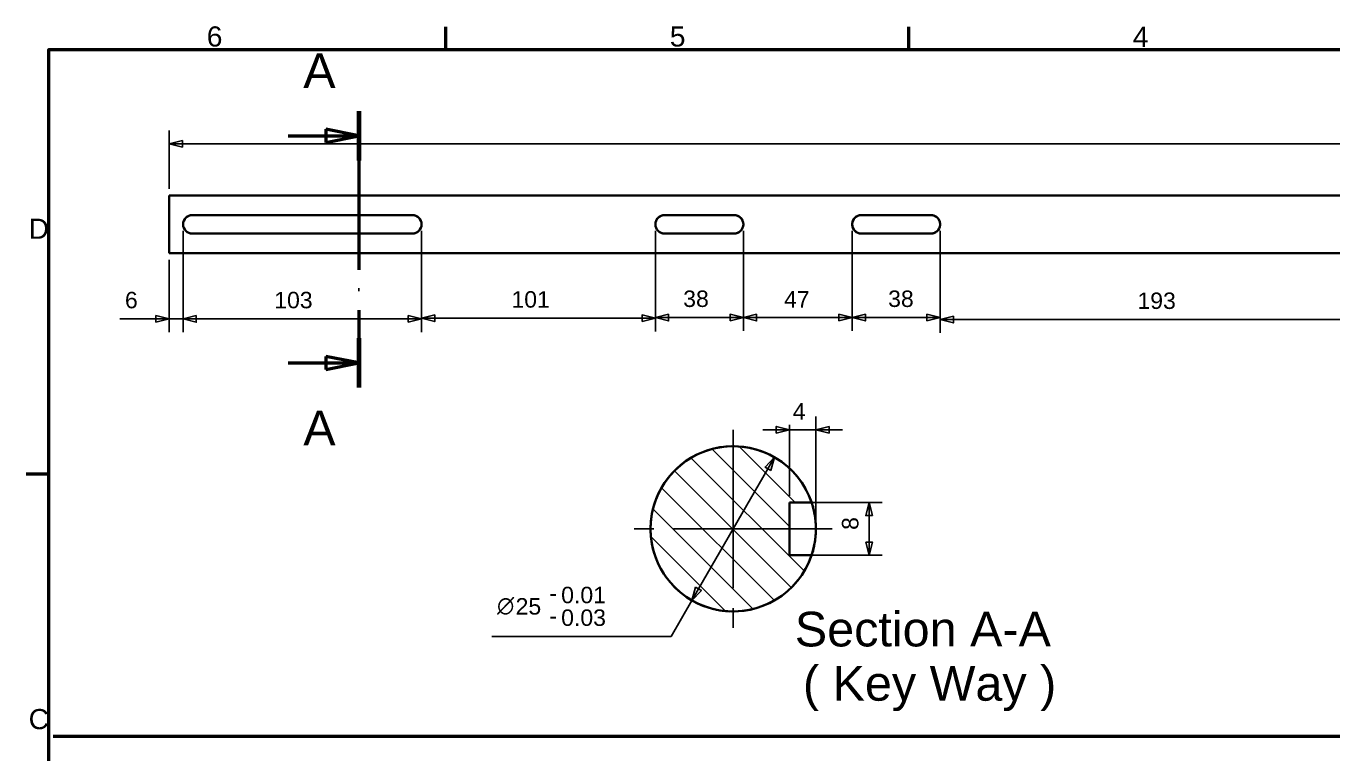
# Paper-space layout 'Bearing Sprt Plate' of a CAD drawing. Header units: millimetres. Extents: x 0 to 420, y 0 to 297.
# Drawn here: x 6.6 to 204.1, y 180.4 to 290.5 of the extents above; entities that cross this region are included whole.
import ezdxf

# ---------------------------------------------------------------- set-up
doc = ezdxf.new("R2010")
doc.units = ezdxf.units.MM
for name, pattern in [('ACAD_ISO02W100', [15, 12, -3]), ('ACAD_ISO04W100', [30, 24, -3, 0, -3]), ('ACAD_ISO08W100', [36, 24, -3, 6, -3]), ('ACAD_ISO09W100', [45, 24, -3, 6, -3, 6, -3])]:
    doc.linetypes.add(name, pattern=pattern)
for name, color, linetype, lineweight in [('2dTransBorder', 7, 'Continuous', 35), ('Center Mark', 7, 'ACAD_ISO08W100', 25), ('Dimensions', 5, 'Continuous', 25), ('Hatch', 7, 'Continuous', 25), ('Hidden Edges', 7, 'ACAD_ISO02W100', 35), ('Section View Lines', 7, 'ACAD_ISO09W100', 70), ('Sketch Lines', 7, 'Continuous', 25), ('Visible Edges', 7, 'Continuous', 50)]:
    doc.layers.add(name, color=color, linetype=linetype, lineweight=lineweight)
doc.layers.add('Title', color=7, linetype='Continuous')
doc.styles.add('Current-ISO', font='ARIAL.TTF')
doc.styles.add('Text Style11', font='ARIAL.TTF')
doc.styles.add('Text Style13', font='AIGDT___.TTF')
doc.styles.add('Text Style6', font='ARIAL.TTF')

# ---------------------------------------------------------------- blocks, each defined once
blk = doc.blocks.new('2dTransSymbol18')
at = {"color": 179}
for points in [[(26.18, 245.73), (28.18, 246.23), (26.18, 246.73), (26.18, 245.73)], [(32.28, 246.73), (30.28, 246.23), (32.28, 245.73), (32.28, 246.73)]]:
    blk.add_solid(points, dxfattribs=at)
at = {"layer": 'Dimensions', "color": 179, "linetype": 'Continuous', "lineweight": 25, "true_color": 0x262659}
for p, q in [((30.28, 259.54), (30.28, 244.23)), ((28.18, 255.17), (28.18, 244.23)), ((20.72, 246.23), (24.18, 246.23)), ((26.18, 246.23), (24.18, 246.23)), ((28.18, 246.23), (26.18, 246.73)), ((26.18, 246.73), (26.18, 245.73)), ((26.18, 246.23), (28.18, 246.23)), ((26.18, 245.73), (28.18, 246.23)), ((28.18, 246.23), (30.28, 246.23)), ((32.28, 246.73), (30.28, 246.23)), ((32.28, 246.23), (30.28, 246.23)), ((30.28, 246.23), (32.28, 245.73)), ((32.28, 245.73), (32.28, 246.73)), ((32.28, 246.23), (34.28, 246.23))]:
    blk.add_line(p, q, dxfattribs=at)
for points in [[(26.18, 245.73), (28.18, 246.23), (26.18, 246.73), (26.18, 245.73)], [(32.28, 246.73), (30.28, 246.23), (32.28, 245.73), (32.28, 246.73)]]:
    blk.add_lwpolyline(points, dxfattribs=at)
at = {"layer": 'Dimensions', "color": 18, "linetype": 'Continuous', "lineweight": 25, "true_color": 0x000000, "insert": (21.49, 247.8), "char_height": 2.49, "attachment_point": 7, "style": 'Text Style6'}
blk.add_mtext('6', dxfattribs=at)
blk = doc.blocks.new('2dTransSymbol19')
at = {"color": 179}
for points in [[(32.28, 246.73), (30.28, 246.23), (32.28, 245.73), (32.28, 246.73)], [(64.33, 245.73), (66.33, 246.23), (64.33, 246.73), (64.33, 245.73)]]:
    blk.add_solid(points, dxfattribs=at)
at = {"layer": 'Dimensions', "color": 179, "linetype": 'Continuous', "lineweight": 25, "true_color": 0x262659}
for p, q in [((30.28, 259.54), (30.28, 244.23)), ((66.33, 259.54), (66.33, 244.23)), ((32.28, 246.73), (30.28, 246.23)), ((32.28, 246.23), (30.28, 246.23)), ((30.28, 246.23), (32.28, 245.73)), ((32.28, 245.73), (32.28, 246.73)), ((32.28, 246.23), (64.33, 246.23)), ((66.33, 246.23), (64.33, 246.73)), ((64.33, 246.73), (64.33, 245.73)), ((64.33, 246.23), (66.33, 246.23)), ((64.33, 245.73), (66.33, 246.23))]:
    blk.add_line(p, q, dxfattribs=at)
for points in [[(32.28, 246.73), (30.28, 246.23), (32.28, 245.73), (32.28, 246.73)], [(64.33, 245.73), (66.33, 246.23), (64.33, 246.73), (64.33, 245.73)]]:
    blk.add_lwpolyline(points, dxfattribs=at)
at = {"layer": 'Dimensions', "linetype": 'Continuous', "lineweight": 25, "insert": (44.06, 247.8), "char_height": 2.489, "attachment_point": 7, "style": 'Text Style6'}
blk.add_mtext('103', dxfattribs=at)
blk = doc.blocks.new('2dTransSymbol20')
at = {"color": 179}
for points in [[(68.33, 246.83), (66.33, 246.33), (68.33, 245.83), (68.33, 246.83)], [(99.68, 245.83), (101.68, 246.33), (99.68, 246.83), (99.68, 245.83)]]:
    blk.add_solid(points, dxfattribs=at)
at = {"layer": 'Dimensions', "color": 179, "linetype": 'Continuous', "lineweight": 25, "true_color": 0x262659}
for p, q in [((66.33, 259.54), (66.33, 244.33)), ((101.68, 259.54), (101.68, 244.33)), ((68.33, 246.83), (66.33, 246.33)), ((68.33, 246.33), (66.33, 246.33)), ((66.33, 246.33), (68.33, 245.83)), ((68.33, 245.83), (68.33, 246.83)), ((68.33, 246.33), (99.68, 246.33)), ((101.68, 246.33), (99.68, 246.83)), ((99.68, 246.83), (99.68, 245.83)), ((99.68, 246.33), (101.68, 246.33)), ((99.68, 245.83), (101.68, 246.33))]:
    blk.add_line(p, q, dxfattribs=at)
for points in [[(68.33, 246.83), (66.33, 246.33), (68.33, 245.83), (68.33, 246.83)], [(99.68, 245.83), (101.68, 246.33), (99.68, 246.83), (99.68, 245.83)]]:
    blk.add_lwpolyline(points, dxfattribs=at)
at = {"layer": 'Dimensions', "color": 18, "linetype": 'Continuous', "lineweight": 25, "true_color": 0x000000, "insert": (79.92, 247.9), "char_height": 2.489, "attachment_point": 7, "style": 'Text Style6'}
blk.add_mtext('101', dxfattribs=at)
blk = doc.blocks.new('2dTransSymbol21')
at = {"color": 179}
for points in [[(103.68, 246.93), (101.68, 246.43), (103.68, 245.93), (103.68, 246.93)], [(112.98, 245.93), (114.98, 246.43), (112.98, 246.93), (112.98, 245.93)]]:
    blk.add_solid(points, dxfattribs=at)
at = {"layer": 'Dimensions', "color": 179, "linetype": 'Continuous', "lineweight": 25, "true_color": 0x262659}
for p, q in [((101.68, 259.54), (101.68, 244.43)), ((114.98, 259.54), (114.98, 244.43)), ((103.68, 246.93), (101.68, 246.43)), ((103.68, 246.43), (101.68, 246.43)), ((101.68, 246.43), (103.68, 245.93)), ((103.68, 245.93), (103.68, 246.93)), ((103.68, 246.43), (112.98, 246.43)), ((114.98, 246.43), (112.98, 246.93)), ((112.98, 246.93), (112.98, 245.93)), ((112.98, 246.43), (114.98, 246.43)), ((112.98, 245.93), (114.98, 246.43))]:
    blk.add_line(p, q, dxfattribs=at)
for points in [[(103.68, 246.93), (101.68, 246.43), (103.68, 245.93), (103.68, 246.93)], [(112.98, 245.93), (114.98, 246.43), (112.98, 246.93), (112.98, 245.93)]]:
    blk.add_lwpolyline(points, dxfattribs=at)
at = {"layer": 'Dimensions', "color": 18, "linetype": 'Continuous', "lineweight": 25, "true_color": 0x010000, "insert": (105.89, 248), "char_height": 2.489, "attachment_point": 7, "style": 'Text Style6'}
blk.add_mtext('38', dxfattribs=at)
blk = doc.blocks.new('2dTransSymbol22')
at = {"color": 179}
for points in [[(116.98, 246.93), (114.98, 246.43), (116.98, 245.93), (116.98, 246.93)], [(129.43, 245.93), (131.43, 246.43), (129.43, 246.93), (129.43, 245.93)]]:
    blk.add_solid(points, dxfattribs=at)
at = {"layer": 'Dimensions', "color": 179, "linetype": 'Continuous', "lineweight": 25, "true_color": 0x262659}
for p, q in [((114.98, 259.54), (114.98, 244.43)), ((131.43, 259.54), (131.43, 244.43)), ((116.98, 246.93), (114.98, 246.43)), ((116.98, 246.43), (114.98, 246.43)), ((114.98, 246.43), (116.98, 245.93)), ((116.98, 245.93), (116.98, 246.93)), ((116.98, 246.43), (129.43, 246.43)), ((131.43, 246.43), (129.43, 246.93)), ((129.43, 246.93), (129.43, 245.93)), ((129.43, 246.43), (131.43, 246.43)), ((129.43, 245.93), (131.43, 246.43))]:
    blk.add_line(p, q, dxfattribs=at)
for points in [[(116.98, 246.93), (114.98, 246.43), (116.98, 245.93), (116.98, 246.93)], [(129.43, 245.93), (131.43, 246.43), (129.43, 246.93), (129.43, 245.93)]]:
    blk.add_lwpolyline(points, dxfattribs=at)
at = {"layer": 'Dimensions', "color": 18, "linetype": 'Continuous', "lineweight": 25, "true_color": 0x000000, "insert": (121.13, 247.95), "char_height": 2.489, "attachment_point": 7, "style": 'Text Style6'}
blk.add_mtext('47', dxfattribs=at)
blk = doc.blocks.new('2dTransSymbol23')
at = {"color": 179}
for points in [[(133.43, 246.93), (131.43, 246.43), (133.43, 245.93), (133.43, 246.93)], [(142.73, 245.93), (144.73, 246.43), (142.73, 246.93), (142.73, 245.93)]]:
    blk.add_solid(points, dxfattribs=at)
at = {"layer": 'Dimensions', "color": 179, "linetype": 'Continuous', "lineweight": 25, "true_color": 0x262659}
for p, q in [((131.43, 259.54), (131.43, 244.43)), ((144.73, 259.54), (144.73, 244.43)), ((133.43, 246.93), (131.43, 246.43)), ((133.43, 246.43), (131.43, 246.43)), ((131.43, 246.43), (133.43, 245.93)), ((133.43, 245.93), (133.43, 246.93)), ((133.43, 246.43), (142.73, 246.43)), ((144.73, 246.43), (142.73, 246.93)), ((142.73, 246.93), (142.73, 245.93)), ((142.73, 246.43), (144.73, 246.43)), ((142.73, 245.93), (144.73, 246.43))]:
    blk.add_line(p, q, dxfattribs=at)
for points in [[(133.43, 246.93), (131.43, 246.43), (133.43, 245.93), (133.43, 246.93)], [(142.73, 245.93), (144.73, 246.43), (142.73, 246.93), (142.73, 245.93)]]:
    blk.add_lwpolyline(points, dxfattribs=at)
at = {"layer": 'Dimensions', "color": 18, "linetype": 'Continuous', "lineweight": 25, "true_color": 0x000000, "insert": (136.87, 248), "char_height": 2.489, "attachment_point": 7, "style": 'Text Style6'}
blk.add_mtext('38', dxfattribs=at)
blk = doc.blocks.new('2dTransSymbol24')
at = {"color": 179}
for points in [[(146.73, 246.63), (144.73, 246.13), (146.73, 245.63), (146.73, 246.63)], [(210.28, 245.63), (212.28, 246.13), (210.28, 246.63), (210.28, 245.63)]]:
    blk.add_solid(points, dxfattribs=at)
at = {"layer": 'Dimensions', "color": 179, "linetype": 'Continuous', "lineweight": 25, "true_color": 0x262659}
for p, q in [((144.73, 259.54), (144.73, 244.13)), ((212.28, 259.54), (212.28, 244.13)), ((146.73, 246.63), (144.73, 246.13)), ((146.73, 246.13), (144.73, 246.13)), ((144.73, 246.13), (146.73, 245.63)), ((146.73, 245.63), (146.73, 246.63)), ((146.73, 246.13), (210.28, 246.13)), ((212.28, 246.13), (210.28, 246.63)), ((210.28, 246.63), (210.28, 245.63)), ((210.28, 246.13), (212.28, 246.13)), ((210.28, 245.63), (212.28, 246.13))]:
    blk.add_line(p, q, dxfattribs=at)
for points in [[(146.73, 246.63), (144.73, 246.13), (146.73, 245.63), (146.73, 246.63)], [(210.28, 245.63), (212.28, 246.13), (210.28, 246.63), (210.28, 245.63)]]:
    blk.add_lwpolyline(points, dxfattribs=at)
at = {"layer": 'Dimensions', "linetype": 'Continuous', "lineweight": 25, "insert": (174.56, 247.7), "char_height": 2.489, "attachment_point": 7, "style": 'Text Style6'}
blk.add_mtext('193', dxfattribs=at)
blk = doc.blocks.new('2dTransSection0')
at = {"color": 179}
for points in [[(51.86, 272.94), (56.86, 273.94), (51.86, 274.94), (51.86, 272.94)], [(51.86, 238.56), (56.86, 239.56), (51.86, 240.56), (51.86, 238.56)]]:
    blk.add_solid(points, dxfattribs=at)
at = {"layer": 'Section View Lines', "color": 179, "linetype": 'ACAD_ISO04W100', "lineweight": 50, "true_color": 0x262659}
for p, q in [((56.86, 277.67), (56.86, 235.83)), ((56.86, 273.94), (51.86, 274.94)), ((51.86, 274.94), (51.86, 272.94)), ((46.19, 273.94), (51.86, 273.94)), ((51.86, 273.94), (56.86, 273.94)), ((51.86, 272.94), (56.86, 273.94)), ((46.19, 239.56), (51.86, 239.56)), ((56.86, 239.56), (51.86, 240.56)), ((51.86, 240.56), (51.86, 238.56)), ((51.86, 239.56), (56.86, 239.56)), ((51.86, 238.56), (56.86, 239.56))]:
    blk.add_line(p, q, dxfattribs=at)
at = {"layer": 'Section View Lines', "color": 179, "linetype": 'ACAD_ISO04W100', "lineweight": 100, "true_color": 0x262659}
for p, q in [((56.86, 277.67), (56.86, 270.21)), ((56.86, 243.29), (56.86, 235.83))]:
    blk.add_line(p, q, dxfattribs=at)
at = {"layer": 'Section View Lines', "color": 179, "linetype": 'ACAD_ISO04W100', "lineweight": 50, "true_color": 0x262659}
for points in [[(51.86, 272.94), (56.86, 273.94), (51.86, 274.94), (51.86, 272.94)], [(51.86, 238.56), (56.86, 239.56), (51.86, 240.56), (51.86, 238.56)]]:
    blk.add_lwpolyline(points, dxfattribs=at)
at = {"layer": 'Section View Lines', "linetype": 'ACAD_ISO04W100', "lineweight": 50, "char_height": 5.25, "attachment_point": 7, "style": 'Text Style11'}
for insert in [(48.45, 281.17), (48.45, 227.08)]:
    blk.add_mtext('A', dxfattribs=dict(at, insert=insert))
blk = doc.blocks.new('2dTransSymbol33')
at = {"color": 179}
blk.add_solid([(30.18, 273.24), (28.18, 272.74), (30.18, 272.24), (30.18, 273.24)], dxfattribs=at)
at = {"layer": 'Dimensions', "color": 179, "linetype": 'Continuous', "lineweight": 25, "true_color": 0x262659}
for p, q in [((28.18, 265.92), (28.18, 274.74)), ((30.18, 273.24), (28.18, 272.74)), ((30.18, 272.74), (28.18, 272.74)), ((28.18, 272.74), (30.18, 272.24)), ((30.18, 272.24), (30.18, 273.24)), ((390.18, 272.74), (30.18, 272.74))]:
    blk.add_line(p, q, dxfattribs=at)
blk.add_lwpolyline([(30.18, 273.24), (28.18, 272.74), (30.18, 272.24), (30.18, 273.24)], dxfattribs=at)
blk = doc.blocks.new('2dTransSymbol34')
at = {"color": 179}
for points in [[(119.95, 228.96), (121.95, 229.46), (119.95, 229.96), (119.95, 228.96)], [(127.95, 229.96), (125.95, 229.46), (127.95, 228.96), (127.95, 229.96)]]:
    blk.add_solid(points, dxfattribs=at)
at = {"layer": 'Dimensions', "color": 179, "linetype": 'Continuous', "lineweight": 25, "true_color": 0x262659}
for p, q in [((125.95, 215.46), (125.95, 231.46)), ((119.95, 229.46), (117.95, 229.46)), ((121.95, 229.46), (119.95, 229.96)), ((119.95, 229.96), (119.95, 228.96)), ((119.95, 229.46), (121.95, 229.46)), ((119.95, 228.96), (121.95, 229.46)), ((121.95, 219.46), (121.95, 230.22)), ((125.95, 229.46), (121.95, 229.46)), ((127.95, 229.96), (125.95, 229.46)), ((127.95, 229.46), (125.95, 229.46)), ((125.95, 229.46), (127.95, 228.96)), ((127.95, 228.96), (127.95, 229.96)), ((127.95, 229.46), (129.95, 229.46))]:
    blk.add_line(p, q, dxfattribs=at)
for points in [[(119.95, 228.96), (121.95, 229.46), (119.95, 229.96), (119.95, 228.96)], [(127.95, 229.96), (125.95, 229.46), (127.95, 228.96), (127.95, 229.96)]]:
    blk.add_lwpolyline(points, dxfattribs=at)
at = {"layer": 'Dimensions', "linetype": 'Continuous', "lineweight": 25, "insert": (122.45, 230.99), "char_height": 2.49, "attachment_point": 7, "style": 'Text Style6'}
blk.add_mtext('4', dxfattribs=at)
blk = doc.blocks.new('2dTransSymbol35')
at = {"color": 179}
for points in [[(134.48, 216.46), (133.98, 218.46), (133.48, 216.46), (134.48, 216.46)], [(133.48, 212.46), (133.98, 210.46), (134.48, 212.46), (133.48, 212.46)]]:
    blk.add_solid(points, dxfattribs=at)
at = {"layer": 'Dimensions', "color": 179, "linetype": 'Continuous', "lineweight": 25, "true_color": 0x262659}
for p, q in [((122.95, 218.46), (135.98, 218.46)), ((133.98, 218.46), (133.48, 216.46)), ((133.98, 216.46), (133.98, 218.46)), ((134.48, 216.46), (133.98, 218.46)), ((133.48, 216.46), (134.48, 216.46)), ((133.98, 212.46), (133.98, 216.46)), ((133.48, 212.46), (133.98, 210.46)), ((134.48, 212.46), (133.48, 212.46)), ((133.98, 212.46), (133.98, 210.46)), ((133.98, 210.46), (134.48, 212.46)), ((122.95, 210.46), (135.98, 210.46))]:
    blk.add_line(p, q, dxfattribs=at)
for points in [[(134.48, 216.46), (133.98, 218.46), (133.48, 216.46), (134.48, 216.46)], [(133.48, 212.46), (133.98, 210.46), (134.48, 212.46), (133.48, 212.46)]]:
    blk.add_lwpolyline(points, dxfattribs=at)
at = {"layer": 'Dimensions', "linetype": 'Continuous', "lineweight": 25, "insert": (132.41, 214.3), "char_height": 2.49, "attachment_point": 7, "rotation": 90, "style": 'Text Style6'}
blk.add_mtext('8', dxfattribs=at)
blk = doc.blocks.new('2dTransSymbol36')
at = {"color": 179}
for points in [[(119.14, 223.3), (119.7, 225.29), (118.27, 223.8), (119.14, 223.3)], [(107.77, 205.62), (107.2, 203.64), (108.64, 205.12), (107.77, 205.62)]]:
    blk.add_solid(points, dxfattribs=at)
at = {"layer": 'Dimensions', "color": 179, "linetype": 'Continuous', "lineweight": 25, "true_color": 0x262659}
for p, q in [((119.7, 225.29), (118.27, 223.8)), ((118.7, 223.55), (119.7, 225.29)), ((119.14, 223.3), (119.7, 225.29)), ((108.2, 205.37), (118.7, 223.55)), ((118.27, 223.8), (119.14, 223.3)), ((107.77, 205.62), (107.2, 203.64)), ((108.64, 205.12), (107.77, 205.62)), ((107.2, 203.64), (104.05, 198.17)), ((108.2, 205.37), (107.2, 203.64)), ((107.2, 203.64), (108.64, 205.12)), ((104.05, 198.17), (76.98, 198.17))]:
    blk.add_line(p, q, dxfattribs=at)
for points in [[(119.14, 223.3), (119.7, 225.29), (118.27, 223.8), (119.14, 223.3)], [(107.77, 205.62), (107.2, 203.64), (108.64, 205.12), (107.77, 205.62)]]:
    blk.add_lwpolyline(points, dxfattribs=at)
at = {"layer": 'Dimensions', "color": 18, "linetype": 'Continuous', "lineweight": 50, "true_color": 0x000000, "insert": (87.44, 203.17), "char_height": 2.489, "attachment_point": 7, "style": 'Text Style6'}
blk.add_mtext('0.01', dxfattribs=at)
at = {"layer": 'Dimensions', "linetype": 'Continuous', "lineweight": 25, "attachment_point": 7}
for s, insert, char_height, style in [('n', (77.75, 201.45), 2.5, 'Text Style13'), ('25', (80.55, 201.45), 2.489, 'Text Style6')]:
    blk.add_mtext(s, dxfattribs=dict(at, insert=insert, char_height=char_height, style=style))
at = {"layer": 'Dimensions', "linetype": 'Continuous', "lineweight": 50, "char_height": 2.49, "attachment_point": 7, "style": 'Text Style6'}
for insert in [(85.66, 203.49), (85.66, 200.06)]:
    blk.add_mtext('-', dxfattribs=dict(at, insert=insert))
at = {"layer": 'Dimensions', "color": 18, "linetype": 'Continuous', "lineweight": 50, "true_color": 0x020000, "insert": (87.44, 199.74), "char_height": 2.489, "attachment_point": 7, "style": 'Text Style6'}
blk.add_mtext('0.03', dxfattribs=at)
blk = doc.blocks.new('2dCenterMark7')
at = {"layer": 'Center Mark', "lineweight": 25}
for p, q in [((113.45, 229.46), (113.45, 199.46)), ((128.43, 214.46), (98.45, 214.46))]:
    blk.add_line(p, q, dxfattribs=at)
blk = doc.blocks.new('Default Border')
at = {"layer": '2dTransBorder', "color": 179, "linetype": 'Continuous', "lineweight": 50, "true_color": 0x262659}
for points in [[(70, 287), (70, 290.45)], [(140, 287), (140, 290.45)], [(10, 10), (10, 287), (410, 287), (410, 10), (10, 10)], [(10, 222.75), (6.55, 222.75)]]:
    blk.add_lwpolyline(points, dxfattribs=at)
at = {"layer": '2dTransBorder', "color": 179, "lineweight": 211, "char_height": 3.05, "attachment_point": 7, "style": 'Current-ISO'}
for s, insert in [('6', (33.86, 287.4)), ('5', (103.86, 287.4)), ('4', (173.86, 287.4)), ('D', (6.93, 258.35)), ('C', (6.93, 184.1))]:
    blk.add_mtext(s, dxfattribs=dict(at, insert=insert))
blk = doc.blocks.new('Title')
at = {"layer": '2dTransBorder'}
blk.add_blockref('Default Border', (-10, -10), dxfattribs=at)

psp = doc.layouts.new('Bearing Sprt Plate')

# ---------------------------------------------------------------- hatches: boundary and pattern name
at = {"layer": 'Hatch', "linetype": 'Continuous', "lineweight": 9, "true_color": 0x1e1e47}
h = psp.add_hatch(dxfattribs=at)
h.set_pattern_fill('ANSI31', color=179, scale=25.4, angle=-90, style=0)
h.set_pattern_definition([(315, (0, 0), (2.245064, 2.245064), [])])
h.paths.add_polyline_path([(125.3, 210.46), (121.95, 210.46), (121.95, 218.46), (125.3, 218.46), (123.49, 221.91), (120.71, 224.64), (117.22, 226.38), (113.37, 226.96), (109.53, 226.33), (106.07, 224.55), (103.32, 221.78), (101.56, 218.31), (100.95, 214.46), (101.56, 210.61), (103.32, 207.14), (106.07, 204.38), (109.53, 202.59), (113.37, 201.96), (117.22, 202.54), (120.71, 204.28), (123.49, 207.01)])

# ---------------------------------------------------------------- linework, layer by layer
at = {"layer": 'Hidden Edges', "color": 179, "linetype": 'ACAD_ISO02W100', "lineweight": 18, "true_color": 0x262659}
psp.add_arc((143.33, 260.54), 1.4, 12.8248, 15.6807, dxfattribs=at)
at = {"layer": 'Sketch Lines', "linetype": 'Continuous', "lineweight": 50}
psp.add_line((10.66, 183.07), (410.16, 183.07), dxfattribs=at)
at = {"layer": 'Visible Edges', "color": 179, "linetype": 'Continuous', "lineweight": 35, "true_color": 0x262659}
for p, q in [((28.18, 256.17), (28.18, 264.92)), ((392.18, 264.92), (28.18, 264.92)), ((31.68, 261.94), (64.93, 261.94)), ((64.93, 261.94), (31.68, 261.94)), ((103.08, 261.94), (113.58, 261.94)), ((113.58, 261.94), (103.08, 261.94)), ((132.83, 261.94), (143.33, 261.94)), ((143.33, 261.94), (132.83, 261.94)), ((64.93, 259.14), (31.68, 259.14)), ((31.68, 259.14), (64.93, 259.14)), ((113.58, 259.14), (103.08, 259.14)), ((103.08, 259.14), (113.58, 259.14)), ((143.33, 259.14), (132.83, 259.14)), ((132.83, 259.14), (143.33, 259.14)), ((28.18, 256.17), (392.18, 256.17)), ((121.95, 210.46), (121.95, 218.46)), ((121.95, 218.46), (125.3, 218.46)), ((121.95, 210.46), (121.95, 218.46)), ((125.3, 218.46), (121.95, 218.46)), ((125.3, 210.46), (121.95, 210.46)), ((125.3, 210.46), (121.95, 210.46))]:
    psp.add_line(p, q, dxfattribs=at)
for points in [[(30.28, 260.54), (30.28, 260.63), (30.29, 260.72), (30.31, 260.81), (30.33, 260.91), (30.35, 260.99), (30.39, 261.08), (30.43, 261.17), (30.47, 261.25), (30.52, 261.33), (30.57, 261.4), (30.63, 261.47), (30.69, 261.53), (30.76, 261.59), (30.82, 261.65), (30.9, 261.7), (30.98, 261.75), (31.06, 261.8), (31.14, 261.84), (31.23, 261.87), (31.32, 261.9), (31.41, 261.92), (31.5, 261.93), (31.59, 261.94), (31.68, 261.94)], [(64.93, 261.94), (65.02, 261.94), (65.11, 261.93), (65.2, 261.92), (65.29, 261.9), (65.38, 261.87), (65.47, 261.84), (65.55, 261.8), (65.63, 261.75), (65.71, 261.7), (65.79, 261.65), (65.86, 261.59), (65.92, 261.53), (65.98, 261.47), (66.04, 261.4), (66.09, 261.33), (66.14, 261.25), (66.18, 261.17), (66.22, 261.08), (66.26, 260.99), (66.28, 260.91), (66.3, 260.81), (66.32, 260.72), (66.33, 260.63), (66.33, 260.54)], [(101.68, 260.54), (101.68, 260.63), (101.69, 260.72), (101.71, 260.81), (101.73, 260.91), (101.75, 260.99), (101.79, 261.08), (101.83, 261.17), (101.87, 261.25), (101.92, 261.33), (101.97, 261.4), (102.03, 261.47), (102.09, 261.53), (102.16, 261.59), (102.22, 261.65), (102.3, 261.7), (102.38, 261.75), (102.46, 261.8), (102.54, 261.84), (102.63, 261.87), (102.72, 261.9), (102.81, 261.92), (102.9, 261.93), (102.99, 261.94), (103.08, 261.94)], [(113.58, 261.94), (113.67, 261.94), (113.76, 261.93), (113.85, 261.92), (113.94, 261.9), (114.03, 261.87), (114.12, 261.84), (114.2, 261.8), (114.28, 261.75), (114.36, 261.7), (114.44, 261.65), (114.51, 261.59), (114.57, 261.53), (114.63, 261.47), (114.69, 261.4), (114.74, 261.33), (114.79, 261.25), (114.83, 261.17), (114.87, 261.08), (114.91, 260.99), (114.93, 260.91), (114.95, 260.81), (114.97, 260.72), (114.98, 260.63), (114.98, 260.54)], [(131.43, 260.54), (131.43, 260.63), (131.44, 260.72), (131.46, 260.81), (131.48, 260.91), (131.5, 260.99), (131.54, 261.08), (131.58, 261.17), (131.62, 261.25), (131.67, 261.33), (131.72, 261.4), (131.78, 261.47), (131.84, 261.53), (131.91, 261.59), (131.97, 261.65), (132.05, 261.7), (132.13, 261.75), (132.21, 261.8), (132.29, 261.84), (132.38, 261.87), (132.47, 261.9), (132.56, 261.92), (132.65, 261.93), (132.74, 261.94), (132.83, 261.94)], [(143.33, 261.94), (143.42, 261.94), (143.51, 261.93), (143.6, 261.92), (143.69, 261.9), (143.78, 261.87), (143.87, 261.84), (143.95, 261.8), (144.03, 261.75), (144.11, 261.7), (144.19, 261.65), (144.26, 261.59), (144.32, 261.53), (144.38, 261.47), (144.44, 261.4), (144.49, 261.33), (144.54, 261.25), (144.58, 261.17), (144.62, 261.08), (144.66, 260.99), (144.68, 260.91), (144.7, 260.81), (144.72, 260.72), (144.73, 260.63), (144.73, 260.54)], [(31.68, 259.14), (31.59, 259.15), (31.5, 259.16), (31.41, 259.17), (31.32, 259.19), (31.23, 259.22), (31.14, 259.25), (31.06, 259.29), (30.98, 259.33), (30.9, 259.38), (30.82, 259.44), (30.76, 259.49), (30.69, 259.55), (30.63, 259.62), (30.57, 259.69), (30.52, 259.76), (30.47, 259.84), (30.43, 259.92), (30.39, 260.01), (30.35, 260.09), (30.33, 260.18), (30.31, 260.27), (30.29, 260.36), (30.28, 260.45), (30.28, 260.54)], [(66.33, 260.54), (66.33, 260.45), (66.32, 260.36), (66.3, 260.27), (66.28, 260.18), (66.26, 260.09), (66.22, 260.01), (66.18, 259.92), (66.14, 259.84), (66.09, 259.76), (66.04, 259.69), (65.98, 259.62), (65.92, 259.55), (65.86, 259.49), (65.79, 259.44), (65.71, 259.38), (65.63, 259.33), (65.55, 259.29), (65.47, 259.25), (65.38, 259.22), (65.29, 259.19), (65.2, 259.17), (65.11, 259.16), (65.02, 259.15), (64.93, 259.14)], [(103.08, 259.14), (102.99, 259.15), (102.9, 259.16), (102.81, 259.17), (102.72, 259.19), (102.63, 259.22), (102.54, 259.25), (102.46, 259.29), (102.38, 259.33), (102.3, 259.38), (102.22, 259.44), (102.16, 259.49), (102.09, 259.55), (102.03, 259.62), (101.97, 259.69), (101.92, 259.76), (101.87, 259.84), (101.83, 259.92), (101.79, 260.01), (101.75, 260.09), (101.73, 260.18), (101.71, 260.27), (101.69, 260.36), (101.68, 260.45), (101.68, 260.54)], [(114.98, 260.54), (114.98, 260.45), (114.97, 260.36), (114.95, 260.27), (114.93, 260.18), (114.91, 260.09), (114.87, 260.01), (114.83, 259.92), (114.79, 259.84), (114.74, 259.76), (114.69, 259.69), (114.63, 259.62), (114.57, 259.55), (114.51, 259.49), (114.44, 259.44), (114.36, 259.38), (114.28, 259.33), (114.2, 259.29), (114.12, 259.25), (114.03, 259.22), (113.94, 259.19), (113.85, 259.17), (113.76, 259.16), (113.67, 259.15), (113.58, 259.14)], [(132.83, 259.14), (132.74, 259.15), (132.65, 259.16), (132.56, 259.17), (132.47, 259.19), (132.38, 259.22), (132.29, 259.25), (132.21, 259.29), (132.13, 259.33), (132.05, 259.38), (131.97, 259.44), (131.91, 259.49), (131.84, 259.55), (131.78, 259.62), (131.72, 259.69), (131.67, 259.76), (131.62, 259.84), (131.58, 259.92), (131.54, 260.01), (131.5, 260.09), (131.48, 260.18), (131.46, 260.27), (131.44, 260.36), (131.43, 260.45), (131.43, 260.54)], [(144.73, 260.54), (144.73, 260.45), (144.72, 260.36), (144.7, 260.27), (144.68, 260.18), (144.66, 260.09), (144.62, 260.01), (144.58, 259.92), (144.54, 259.84), (144.49, 259.76), (144.44, 259.69), (144.38, 259.62), (144.32, 259.55), (144.26, 259.49), (144.19, 259.44), (144.11, 259.38), (144.03, 259.33), (143.95, 259.29), (143.87, 259.25), (143.78, 259.22), (143.69, 259.19), (143.6, 259.17), (143.51, 259.16), (143.42, 259.15), (143.33, 259.14)], [(125.3, 218.46), (125.3, 218.45), (125.31, 218.43), (125.32, 218.38), (125.34, 218.33), (125.37, 218.25), (125.4, 218.15), (125.43, 218.04), (125.47, 217.92), (125.51, 217.78), (125.55, 217.63), (125.59, 217.46), (125.63, 217.29), (125.67, 217.11), (125.71, 216.91), (125.75, 216.7), (125.79, 216.47), (125.83, 216.24), (125.86, 216), (125.89, 215.75), (125.91, 215.49), (125.93, 215.23), (125.94, 214.97), (125.95, 214.72), (125.95, 214.46)], [(125.3, 218.46), (125.3, 218.45), (125.31, 218.43), (125.32, 218.38), (125.34, 218.33), (125.37, 218.25), (125.4, 218.15), (125.43, 218.04), (125.47, 217.92), (125.51, 217.78), (125.55, 217.63), (125.59, 217.46), (125.63, 217.29), (125.67, 217.11), (125.71, 216.91), (125.75, 216.7), (125.79, 216.47), (125.83, 216.24), (125.86, 216), (125.89, 215.75), (125.91, 215.49), (125.93, 215.23), (125.94, 214.97), (125.95, 214.72), (125.95, 214.46)], [(125.95, 214.46), (125.95, 214.72), (125.94, 214.97), (125.93, 215.23), (125.91, 215.49), (125.89, 215.75), (125.86, 216), (125.83, 216.24), (125.79, 216.47), (125.75, 216.7), (125.71, 216.91), (125.67, 217.11), (125.63, 217.29), (125.59, 217.46), (125.55, 217.63), (125.51, 217.78), (125.47, 217.92), (125.43, 218.04), (125.4, 218.15), (125.37, 218.25), (125.34, 218.33), (125.32, 218.38), (125.31, 218.43), (125.3, 218.45), (125.3, 218.46)], [(125.3, 218.46), (125.3, 218.45), (125.31, 218.43), (125.32, 218.38), (125.34, 218.33), (125.37, 218.25), (125.4, 218.15), (125.43, 218.04), (125.47, 217.92), (125.51, 217.78), (125.55, 217.63), (125.59, 217.46), (125.63, 217.29), (125.67, 217.11), (125.71, 216.91), (125.75, 216.7), (125.79, 216.47), (125.83, 216.24), (125.86, 216), (125.89, 215.75), (125.91, 215.49), (125.93, 215.23), (125.94, 214.97), (125.95, 214.72), (125.95, 214.46)], [(125.95, 214.46), (125.95, 214.72), (125.94, 214.97), (125.93, 215.23), (125.91, 215.49), (125.89, 215.75), (125.86, 216), (125.83, 216.24), (125.79, 216.47), (125.75, 216.7), (125.71, 216.91), (125.67, 217.11), (125.63, 217.29), (125.59, 217.46), (125.55, 217.63), (125.51, 217.78), (125.47, 217.92), (125.43, 218.04), (125.4, 218.15), (125.37, 218.25), (125.34, 218.33), (125.32, 218.38), (125.31, 218.43), (125.3, 218.45), (125.3, 218.46)], [(125.3, 218.46), (125.3, 218.45), (125.31, 218.43), (125.32, 218.38), (125.34, 218.33), (125.37, 218.25), (125.4, 218.15), (125.43, 218.04), (125.47, 217.92), (125.51, 217.78), (125.55, 217.63), (125.59, 217.46), (125.63, 217.29), (125.67, 217.11), (125.71, 216.91), (125.75, 216.7), (125.79, 216.47), (125.83, 216.24), (125.86, 216), (125.89, 215.75), (125.91, 215.49), (125.93, 215.23), (125.94, 214.97), (125.95, 214.72), (125.95, 214.46)], [(125.95, 214.46), (125.95, 214.72), (125.94, 214.97), (125.93, 215.23), (125.91, 215.49), (125.89, 215.75), (125.86, 216), (125.83, 216.24), (125.79, 216.47), (125.75, 216.7), (125.71, 216.91), (125.67, 217.11), (125.63, 217.29), (125.59, 217.46), (125.55, 217.63), (125.51, 217.78), (125.47, 217.92), (125.43, 218.04), (125.4, 218.15), (125.37, 218.25), (125.34, 218.33), (125.32, 218.38), (125.31, 218.43), (125.3, 218.45), (125.3, 218.46)], [(125.3, 218.46), (125.3, 218.45), (125.31, 218.43), (125.32, 218.38), (125.34, 218.33), (125.37, 218.25), (125.4, 218.15), (125.43, 218.04), (125.47, 217.92), (125.51, 217.78), (125.55, 217.63), (125.59, 217.46), (125.63, 217.29), (125.67, 217.11), (125.71, 216.91), (125.75, 216.7), (125.79, 216.47), (125.83, 216.24), (125.86, 216), (125.89, 215.75), (125.91, 215.49), (125.93, 215.23), (125.94, 214.97), (125.95, 214.72), (125.95, 214.46)], [(125.95, 214.46), (125.95, 214.72), (125.94, 214.97), (125.93, 215.23), (125.91, 215.49), (125.89, 215.75), (125.86, 216), (125.83, 216.24), (125.79, 216.47), (125.75, 216.7), (125.71, 216.91), (125.67, 217.11), (125.63, 217.29), (125.59, 217.46), (125.55, 217.63), (125.51, 217.78), (125.47, 217.92), (125.43, 218.04), (125.4, 218.15), (125.37, 218.25), (125.34, 218.33), (125.32, 218.38), (125.31, 218.43), (125.3, 218.45), (125.3, 218.46)], [(125.3, 218.46), (125.3, 218.45), (125.31, 218.43), (125.32, 218.38), (125.34, 218.33), (125.37, 218.25), (125.4, 218.15), (125.43, 218.04), (125.47, 217.92), (125.51, 217.78), (125.55, 217.63), (125.59, 217.46), (125.63, 217.29), (125.67, 217.11), (125.71, 216.91), (125.75, 216.7), (125.79, 216.47), (125.83, 216.24), (125.86, 216), (125.89, 215.75), (125.91, 215.49), (125.93, 215.23), (125.94, 214.97), (125.95, 214.72), (125.95, 214.46)], [(125.95, 214.46), (125.95, 214.72), (125.94, 214.97), (125.93, 215.23), (125.91, 215.49), (125.89, 215.75), (125.86, 216), (125.83, 216.24), (125.79, 216.47), (125.75, 216.7), (125.71, 216.91), (125.67, 217.11), (125.63, 217.29), (125.59, 217.46), (125.55, 217.63), (125.51, 217.78), (125.47, 217.92), (125.43, 218.04), (125.4, 218.15), (125.37, 218.25), (125.34, 218.33), (125.32, 218.38), (125.31, 218.43), (125.3, 218.45), (125.3, 218.46)], [(125.3, 218.46), (125.3, 218.45), (125.31, 218.43), (125.32, 218.38), (125.34, 218.33), (125.37, 218.25), (125.4, 218.15), (125.43, 218.04), (125.47, 217.92), (125.51, 217.78), (125.55, 217.63), (125.59, 217.46), (125.63, 217.29), (125.67, 217.11), (125.71, 216.91), (125.75, 216.7), (125.79, 216.47), (125.83, 216.24), (125.86, 216), (125.89, 215.75), (125.91, 215.49), (125.93, 215.23), (125.94, 214.97), (125.95, 214.72), (125.95, 214.46)], [(125.95, 214.46), (125.95, 214.72), (125.94, 214.97), (125.93, 215.23), (125.91, 215.49), (125.89, 215.75), (125.86, 216), (125.83, 216.24), (125.79, 216.47), (125.75, 216.7), (125.71, 216.91), (125.67, 217.11), (125.63, 217.29), (125.59, 217.46), (125.55, 217.63), (125.51, 217.78), (125.47, 217.92), (125.43, 218.04), (125.4, 218.15), (125.37, 218.25), (125.34, 218.33), (125.32, 218.38), (125.31, 218.43), (125.3, 218.45), (125.3, 218.46)], [(125.95, 214.46), (125.95, 214.21), (125.94, 213.95), (125.93, 213.69), (125.91, 213.43), (125.89, 213.17), (125.86, 212.93), (125.83, 212.68), (125.79, 212.45), (125.75, 212.23), (125.71, 212.02), (125.67, 211.82), (125.63, 211.63), (125.59, 211.46), (125.55, 211.3), (125.51, 211.14), (125.47, 211), (125.43, 210.88), (125.4, 210.77), (125.37, 210.67), (125.34, 210.6), (125.32, 210.54), (125.31, 210.5), (125.3, 210.47), (125.3, 210.46)], [(125.95, 214.46), (125.95, 214.21), (125.94, 213.95), (125.93, 213.69), (125.91, 213.43), (125.89, 213.17), (125.86, 212.93), (125.83, 212.68), (125.79, 212.45), (125.75, 212.23), (125.71, 212.02), (125.67, 211.82), (125.63, 211.63), (125.59, 211.46), (125.55, 211.3), (125.51, 211.14), (125.47, 211), (125.43, 210.88), (125.4, 210.77), (125.37, 210.67), (125.34, 210.6), (125.32, 210.54), (125.31, 210.5), (125.3, 210.47), (125.3, 210.46)], [(125.3, 210.46), (125.3, 210.47), (125.31, 210.5), (125.32, 210.54), (125.34, 210.6), (125.37, 210.67), (125.4, 210.77), (125.43, 210.88), (125.47, 211), (125.51, 211.14), (125.55, 211.3), (125.59, 211.46), (125.63, 211.63), (125.67, 211.82), (125.71, 212.02), (125.75, 212.23), (125.79, 212.45), (125.83, 212.68), (125.86, 212.93), (125.89, 213.17), (125.91, 213.43), (125.93, 213.69), (125.94, 213.95), (125.95, 214.21), (125.95, 214.46)], [(125.95, 214.46), (125.95, 214.21), (125.94, 213.95), (125.93, 213.69), (125.91, 213.43), (125.89, 213.17), (125.86, 212.93), (125.83, 212.68), (125.79, 212.45), (125.75, 212.23), (125.71, 212.02), (125.67, 211.82), (125.63, 211.63), (125.59, 211.46), (125.55, 211.3), (125.51, 211.14), (125.47, 211), (125.43, 210.88), (125.4, 210.77), (125.37, 210.67), (125.34, 210.6), (125.32, 210.54), (125.31, 210.5), (125.3, 210.47), (125.3, 210.46)], [(125.3, 210.46), (125.3, 210.47), (125.31, 210.5), (125.32, 210.54), (125.34, 210.6), (125.37, 210.67), (125.4, 210.77), (125.43, 210.88), (125.47, 211), (125.51, 211.14), (125.55, 211.3), (125.59, 211.46), (125.63, 211.63), (125.67, 211.82), (125.71, 212.02), (125.75, 212.23), (125.79, 212.45), (125.83, 212.68), (125.86, 212.93), (125.89, 213.17), (125.91, 213.43), (125.93, 213.69), (125.94, 213.95), (125.95, 214.21), (125.95, 214.46)], [(125.95, 214.46), (125.95, 214.21), (125.94, 213.95), (125.93, 213.69), (125.91, 213.43), (125.89, 213.17), (125.86, 212.93), (125.83, 212.68), (125.79, 212.45), (125.75, 212.23), (125.71, 212.02), (125.67, 211.82), (125.63, 211.63), (125.59, 211.46), (125.55, 211.3), (125.51, 211.14), (125.47, 211), (125.43, 210.88), (125.4, 210.77), (125.37, 210.67), (125.34, 210.6), (125.32, 210.54), (125.31, 210.5), (125.3, 210.47), (125.3, 210.46)], [(125.3, 210.46), (125.3, 210.47), (125.31, 210.5), (125.32, 210.54), (125.34, 210.6), (125.37, 210.67), (125.4, 210.77), (125.43, 210.88), (125.47, 211), (125.51, 211.14), (125.55, 211.3), (125.59, 211.46), (125.63, 211.63), (125.67, 211.82), (125.71, 212.02), (125.75, 212.23), (125.79, 212.45), (125.83, 212.68), (125.86, 212.93), (125.89, 213.17), (125.91, 213.43), (125.93, 213.69), (125.94, 213.95), (125.95, 214.21), (125.95, 214.46)], [(125.95, 214.46), (125.95, 214.21), (125.94, 213.95), (125.93, 213.69), (125.91, 213.43), (125.89, 213.17), (125.86, 212.93), (125.83, 212.68), (125.79, 212.45), (125.75, 212.23), (125.71, 212.02), (125.67, 211.82), (125.63, 211.63), (125.59, 211.46), (125.55, 211.3), (125.51, 211.14), (125.47, 211), (125.43, 210.88), (125.4, 210.77), (125.37, 210.67), (125.34, 210.6), (125.32, 210.54), (125.31, 210.5), (125.3, 210.47), (125.3, 210.46)], [(125.3, 210.46), (125.3, 210.47), (125.31, 210.5), (125.32, 210.54), (125.34, 210.6), (125.37, 210.67), (125.4, 210.77), (125.43, 210.88), (125.47, 211), (125.51, 211.14), (125.55, 211.3), (125.59, 211.46), (125.63, 211.63), (125.67, 211.82), (125.71, 212.02), (125.75, 212.23), (125.79, 212.45), (125.83, 212.68), (125.86, 212.93), (125.89, 213.17), (125.91, 213.43), (125.93, 213.69), (125.94, 213.95), (125.95, 214.21), (125.95, 214.46)], [(125.95, 214.46), (125.95, 214.21), (125.94, 213.95), (125.93, 213.69), (125.91, 213.43), (125.89, 213.17), (125.86, 212.93), (125.83, 212.68), (125.79, 212.45), (125.75, 212.23), (125.71, 212.02), (125.67, 211.82), (125.63, 211.63), (125.59, 211.46), (125.55, 211.3), (125.51, 211.14), (125.47, 211), (125.43, 210.88), (125.4, 210.77), (125.37, 210.67), (125.34, 210.6), (125.32, 210.54), (125.31, 210.5), (125.3, 210.47), (125.3, 210.46)], [(125.3, 210.46), (125.3, 210.47), (125.31, 210.5), (125.32, 210.54), (125.34, 210.6), (125.37, 210.67), (125.4, 210.77), (125.43, 210.88), (125.47, 211), (125.51, 211.14), (125.55, 211.3), (125.59, 211.46), (125.63, 211.63), (125.67, 211.82), (125.71, 212.02), (125.75, 212.23), (125.79, 212.45), (125.83, 212.68), (125.86, 212.93), (125.89, 213.17), (125.91, 213.43), (125.93, 213.69), (125.94, 213.95), (125.95, 214.21), (125.95, 214.46)], [(125.95, 214.46), (125.95, 214.21), (125.94, 213.95), (125.93, 213.69), (125.91, 213.43), (125.89, 213.17), (125.86, 212.93), (125.83, 212.68), (125.79, 212.45), (125.75, 212.23), (125.71, 212.02), (125.67, 211.82), (125.63, 211.63), (125.59, 211.46), (125.55, 211.3), (125.51, 211.14), (125.47, 211), (125.43, 210.88), (125.4, 210.77), (125.37, 210.67), (125.34, 210.6), (125.32, 210.54), (125.31, 210.5), (125.3, 210.47), (125.3, 210.46)], [(125.3, 210.46), (125.3, 210.47), (125.31, 210.5), (125.32, 210.54), (125.34, 210.6), (125.37, 210.67), (125.4, 210.77), (125.43, 210.88), (125.47, 211), (125.51, 211.14), (125.55, 211.3), (125.59, 211.46), (125.63, 211.63), (125.67, 211.82), (125.71, 212.02), (125.75, 212.23), (125.79, 212.45), (125.83, 212.68), (125.86, 212.93), (125.89, 213.17), (125.91, 213.43), (125.93, 213.69), (125.94, 213.95), (125.95, 214.21), (125.95, 214.46)]]:
    psp.add_lwpolyline(points, dxfattribs=at)
for centre, radius, start, end in [((31.68, 260.54), 1.4, 90, 270), ((64.93, 260.54), 1.4, 270, 90), ((103.08, 260.54), 1.4, 90, 270), ((113.58, 260.54), 1.4, 270, 90), ((132.83, 260.54), 1.4, 90, 270), ((143.33, 260.54), 1.4, 15.6807, 89.9948), ((143.33, 260.54), 1.4, 270.0052, 12.8248), ((113.45, 214.46), 12.5, 18.6629, 341.3371), ((113.45, 214.46), 12.5, 269.0391, 180), ((113.45, 214.46), 12.5, 180.9604, 192.5142), ((113.45, 214.46), 12.5, 192.9963, 256.5231), ((113.45, 214.46), 12.5, 257.005, 267.5956)]:
    psp.add_arc(centre, radius, start, end, dxfattribs=at)

# ---------------------------------------------------------------- block references
at = {"layer": 'Center Mark'}
psp.add_blockref('2dCenterMark7', (0, 0), dxfattribs=at)
at = {"layer": 'Dimensions'}
for name in ['2dTransSymbol33', '2dTransSymbol18', '2dTransSymbol19', '2dTransSymbol20', '2dTransSymbol21', '2dTransSymbol22', '2dTransSymbol23', '2dTransSymbol24', '2dTransSymbol34', '2dTransSymbol36', '2dTransSymbol35']:
    psp.add_blockref(name, (0, 0), dxfattribs=at)
at = {"layer": 'Section View Lines'}
psp.add_blockref('2dTransSection0', (0, 0), dxfattribs=at)
at = {"layer": 'Title'}
psp.add_blockref('Title', (10, 10), dxfattribs=at)

# ---------------------------------------------------------------- texts
at = {"color": 18, "linetype": 'Continuous', "lineweight": 50, "true_color": 0x000000, "insert": (122.76, 196.59), "char_height": 5.25, "attachment_point": 7, "style": 'Text Style11'}
psp.add_mtext('Section A-A ', dxfattribs=at)
at = {"linetype": 'Continuous', "lineweight": 50, "insert": (123.99, 186.87), "char_height": 5.25, "attachment_point": 7, "style": 'Text Style11'}
psp.add_mtext('( Key Way )', dxfattribs=at)

doc.saveas('drawing.dxf')
